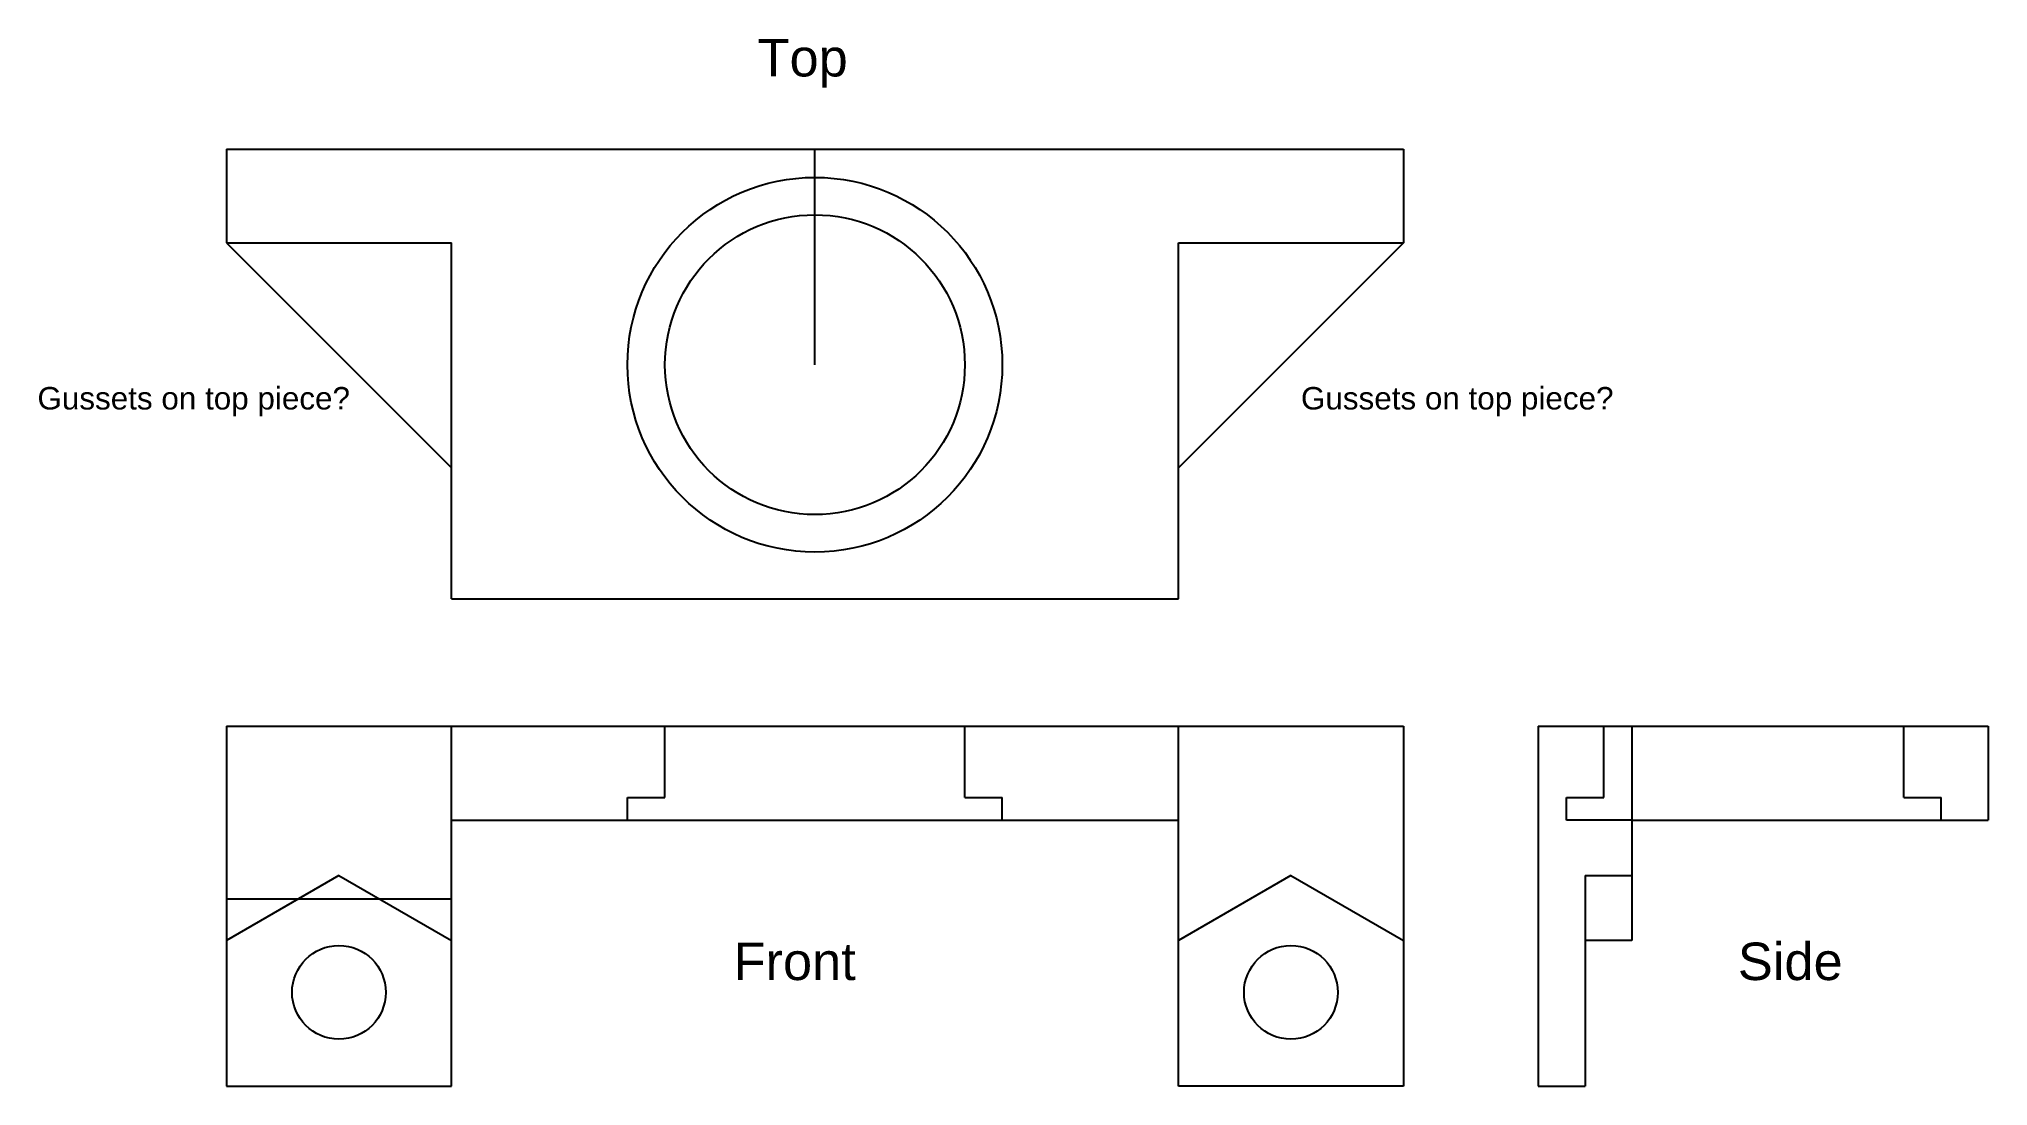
# Model space of a CAD drawing. Header units: inches. Extents: x -0.25 to 2.35, y 0 to 1.4.
import ezdxf

# ---------------------------------------------------------------- set-up
doc = ezdxf.new("R2010")
doc.units = ezdxf.units.IN
doc.header["$MEASUREMENT"] = 0
doc.layers.add('Internal Features', color=2, linetype='Continuous')
doc.styles.get("Standard").update_dxf_attribs({"font": 'arial.ttf'})

msp = doc.modelspace()

# ---------------------------------------------------------------- linework, layer by layer
for p, q in [((0, 1.25), (1.57, 1.25)), ((0, 1.25), (0, 1.125)), ((0.785, 0.9625), (0.785, 1.25)), ((1.57, 1.25), (1.57, 1.125)), ((0, 1.125), (0.3, 1.125)), ((0, 1.125), (0.3, 0.825)), ((0.3, 0.65), (0.3, 1.125)), ((1.27, 0.65), (1.27, 1.125)), ((1.27, 1.125), (1.57, 1.125)), ((1.57, 1.125), (1.27, 0.825)), ((0.3, 0.65), (1.27, 0.65)), ((0, 0.48), (0, 0)), ((0, 0.48), (1.57, 0.48)), ((0.3, 0.355), (0.3, 0.48)), ((1.27, 0.355), (1.27, 0.48)), ((1.57, 0.48), (1.57, 0)), ((1.75, 0.48), (1.75, 0)), ((1.75, 0.48), (1.875, 0.48)), ((1.75, 0.48), (1.875, 0.48)), ((1.875, 0.48), (1.875, 0.1943)), ((1.875, 0.48), (2.35, 0.48)), ((2.35, 0.48), (2.35, 0.355)), ((1.27, 0), (1.27, 0.375)), ((0.3, 0.355), (1.27, 0.355)), ((0.3, 0), (0.3, 0.355)), ((1.875, 0.355), (2.35, 0.355)), ((0.15, 0.2809), (0, 0.1943)), ((0.15, 0.2809), (0.3, 0.1943)), ((1.42, 0.2809), (1.27, 0.1943)), ((1.42, 0.2809), (1.57, 0.1943)), ((0, 0.25), (0.3, 0.25)), ((1.8125, 0.1943), (1.8125, 0)), ((1.875, 0.1943), (1.8125, 0.1943)), ((0, 0), (0.3, 0)), ((1.57, 0), (1.27, 0)), ((1.75, 0), (1.8125, 0))]:
    msp.add_line(p, q)
for centre, radius in [((0.785, 0.9625), 0.2), ((0.15, 0.125), 0.0625), ((1.42, 0.125), 0.0625)]:
    msp.add_circle(centre, radius)
at = {"layer": 'Internal Features'}
for p, q in [((0.585, 0.385), (0.585, 0.48)), ((0.985, 0.385), (0.985, 0.48)), ((1.8375, 0.385), (1.8375, 0.48)), ((2.2375, 0.385), (2.2375, 0.48)), ((0.535, 0.385), (0.585, 0.385)), ((0.535, 0.355), (0.535, 0.385)), ((0.985, 0.385), (1.035, 0.385)), ((1.035, 0.355), (1.035, 0.385)), ((1.7875, 0.355), (1.7875, 0.385)), ((1.7875, 0.385), (1.8375, 0.385)), ((2.2375, 0.385), (2.2875, 0.385)), ((2.2875, 0.355), (2.2875, 0.385)), ((1.875, 0.355), (1.7875, 0.355)), ((1.8125, 0.2809), (1.875, 0.2809)), ((1.8125, 0.2809), (1.8125, 0.1943))]:
    msp.add_line(p, q, dxfattribs=at)
msp.add_circle((0.785, 0.9625), 0.25, dxfattribs=at)

# ---------------------------------------------------------------- texts
for s, height, p in [('Top', 0.05, (0.7085, 1.3472)), ('Gussets on top piece?', 0.03, (-0.2522, 0.9028)), ('Gussets on top piece?', 0.03, (1.4334, 0.9028)), ('Front', 0.05, (0.6765, 0.1414)), ('Side', 0.05, (2.0163, 0.1414))]:
    msp.add_text(s, height=height).set_placement(p)

doc.saveas('drawing.dxf')
